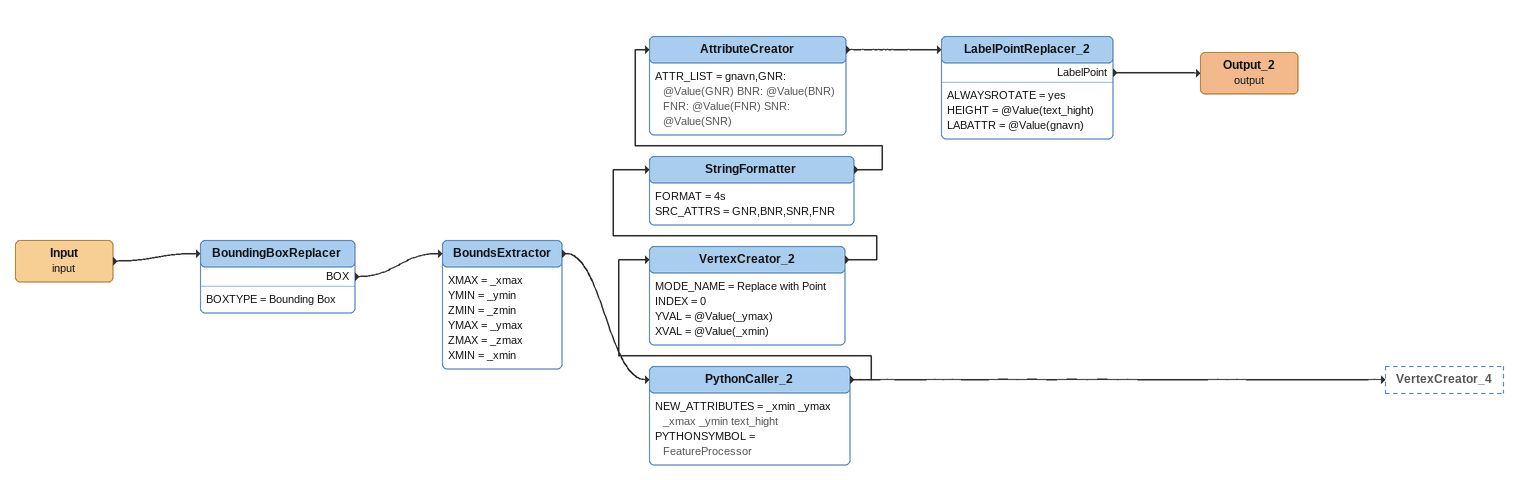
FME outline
Input (input)
    -> BoundingBoxReplacer
BoundingBoxReplacer
    BOXTYPE = Bounding Box
    BOX -> BoundsExtractor
BoundsExtractor
    XMAX = _xmax
    YMIN = _ymin
    ZMIN = _zmin
    YMAX = _ymax
    ZMAX = _zmax
    XMIN = _xmin
    -> PythonCaller_2
PythonCaller_2
    NEW_ATTRIBUTES = _xmin _ymax _xmax _ymin text_hight
    PYTHONSYMBOL = FeatureProcessor
    -> VertexCreator_2
    -> VertexCreator_4
VertexCreator_2
    MODE_NAME = Replace with Point
    INDEX = 0
    YVAL = @Value(_ymax)
    XVAL = @Value(_xmin)
    -> StringFormatter
StringFormatter
    FORMAT = 4s
    SRC_ATTRS = GNR,BNR,SNR,FNR
    -> AttributeCreator
AttributeCreator
    ATTR_LIST = gnavn,GNR: @Value(GNR) BNR: @Value(BNR) FNR: @Value(FNR) SNR: @Value(SNR)
    -> LabelPointReplacer_2
LabelPointReplacer_2
    ALWAYSROTATE = yes
    HEIGHT = @Value(text_hight)
    LABATTR = @Value(gnavn)
    LabelPoint -> Output_2 (output)
Output_2 (output)
